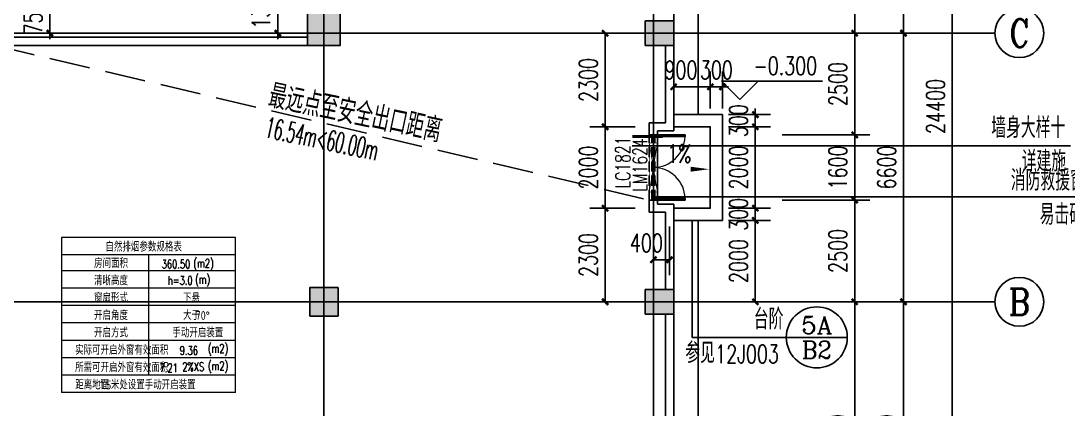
# Model space of a CAD drawing. Extents: x 1738711 to 2346805, y 1189731 to 2516152.
# Drawn here: x 1983942 to 2009689, y 1590890 to 1600425 of the extents above; entities that cross this region are included whole.
import ezdxf
from ezdxf.enums import TextEntityAlignment as Align

# ---------------------------------------------------------------- set-up
doc = ezdxf.new("R2010")
doc.units = 0
doc.header["$LTSCALE"] = 1000
doc.header["$MEASUREMENT"] = 0
doc.linetypes.add('DASH', pattern=[0.35, 0.25, -0.1])
doc.linetypes.add('复件 140224通州运河二期售楼部条件图_t3$0$X-ME SHAFT SH$0$X-B2$0$WATER_LINE', pattern=[0])
for name, color, linetype in [('_line1', 151, 'Continuous'), ('A-Detl-Thin', 1, 'Continuous'), ('AXIS', 3, 'Continuous'), ('AXIS_TEXT', 7, 'Continuous'), ('COLUMN', 9, 'Continuous'), ('DIM_ELEV', 3, 'Continuous'), ('DIM_IDEN', 3, 'Continuous'), ('DIM_LEAD', 3, 'Continuous'), ('DIM_SYMB', 3, 'Continuous'), ('DOTE', 1, 'Continuous'), ('PUB_DIM', 3, 'Continuous'), ('PUB_HATCH', 8, 'Continuous'), ('PUB_TEXT', 7, 'Continuous'), ('WALL', 40, 'Continuous'), ('WINDOW', 144, 'Continuous'), ('WINDOW_TEXT', 7, 'Continuous'), ('文字', 6, 'Continuous'), ('疏散距离', 211, 'DASH')]:
    doc.layers.add(name, color=color, linetype=linetype)
doc.layers.add('H_Z', color=4, linetype='Continuous', lineweight=13)
doc.styles.add('_TCH_AXIS', font='COMPLEX', dxfattribs={"bigfont": 'GBCBIG'})
doc.styles.add('_TCH_DIM', font='SIMPLEX', dxfattribs={"bigfont": 'GBCBIG'})
doc.styles.add('_TCH_DIM_T3', font='SIMPLEX', dxfattribs={"width": 0.705882, "bigfont": 'GBCBIG'})
doc.styles.add('_TCH_LABEL', font='COMPLEX', dxfattribs={"bigfont": 'GBCBIG'})
doc.styles.add('_TCH_WINDOW', font='SIMPLEX', dxfattribs={"height": 3.5, "bigfont": 'GBCBIG'})
doc.styles.add('COMPLEX', font='COMPLEX')
doc.styles.add('HZ', font='rs', dxfattribs={"bigfont": 'hztxt'})
doc.styles.get("Standard").update_dxf_attribs({"font": 'gbenor.shx', "bigfont": 'gbcbig.shx'})
doc.styles.add('黑体', font='simhei_0.ttf', dxfattribs={"width": 0.9})
doc.dimstyles.new('_TCH_ARCH&&150', dxfattribs={"dimtxt": 446.25, "dimasz": 150, "dimexe": 375, "dimexo": 450, "dimgap": 189.375, "dimtad": 1, "dimdec": 0, "dimzin": 0, "dimdsep": 46, "dimtxsty": '_TCH_DIM_T3', "dimblk": 'ARCHTICK', "dimcen": 0.09, "dimclrt": 7, "dimazin": 2, "dimtfac": 1, "dimtdec": 0, "dimtix": 1, "dimtmove": 2, "dimatfit": 3, "dimfxl": 1, "dimtolj": 1, "dimtzin": 0, "dimarcsym": 0})

# ---------------------------------------------------------------- blocks, each defined once
blk = doc.blocks.new('jtrsjhtrh')
at = {"layer": 'A-Detl-Thin', "const_width": 20}
blk.add_lwpolyline([(397699, 368025), (397899, 368025), (397899, 366825), (397699, 366825)], close=True, dxfattribs=at)
for points in [[(397899, 366825), (397699, 368025)], [(397699, 366825), (397899, 368025)]]:
    blk.add_lwpolyline(points, dxfattribs=at)
blk = doc.blocks.new('_ArchTick')
at = {"color": 0, "linetype": 'ByBlock', "const_width": 0.4}
blk.add_lwpolyline([(-0.5, -0.5), (0.5, 0.5)], dxfattribs=at)
blk = doc.blocks.new('*D2024')
at = {"layer": 'Defpoints', "color": 0, "transparency": 16777216}
for p in [(2000892, 1598125), (2001999, 1598125), (2000892, 1597825)]:
    blk.add_point(p, dxfattribs=at)
at = {"layer": 'PUB_DIM', "color": 0, "lineweight": -2, "transparency": 16777216}
for p, q in [((2001342, 1598125), (2002374, 1598125)), ((2001999, 1598125), (2001999, 1598275)), ((2001999, 1597825), (2001999, 1598125)), ((2001342, 1597825), (2002374, 1597825)), ((2001999, 1597825), (2001999, 1597675))]:
    blk.add_line(p, q, dxfattribs=at)
at = {"layer": 'PUB_DIM', "color": 0, "lineweight": -2, "transparency": 16777216, "xscale": 150, "yscale": 150, "zscale": 150}
for p, rotation in [((2001999, 1598125), 270), ((2001999, 1597825), 90)]:
    blk.add_blockref('_ArchTick', p, dxfattribs=dict(at, rotation=rotation))
at = {"layer": 'PUB_DIM', "color": 7, "transparency": 16777216, "insert": (2001586, 1597975), "char_height": 446.2, "attachment_point": 5, "rotation": 90, "style": '_TCH_DIM_T3'}
blk.add_mtext('\\A1;300', dxfattribs=at)
blk = doc.blocks.new('*D2025')
at = {"layer": 'Defpoints', "color": 0, "transparency": 16777216}
for p in [(2000892, 1597825), (2001999, 1597825), (2000892, 1595825)]:
    blk.add_point(p, dxfattribs=at)
at = {"layer": 'PUB_DIM', "color": 0, "lineweight": -2, "transparency": 16777216}
for p, q in [((2001342, 1597825), (2002374, 1597825)), ((2001999, 1595825), (2001999, 1597825)), ((2001342, 1595825), (2002374, 1595825))]:
    blk.add_line(p, q, dxfattribs=at)
at = {"layer": 'PUB_DIM', "color": 0, "lineweight": -2, "transparency": 16777216, "xscale": 150, "yscale": 150, "zscale": 150}
for p, rotation in [((2001999, 1597825), 90), ((2001999, 1595825), 270)]:
    blk.add_blockref('_ArchTick', p, dxfattribs=dict(at, rotation=rotation))
at = {"layer": 'PUB_DIM', "color": 7, "transparency": 16777216, "insert": (2001586, 1596825), "char_height": 446.2, "attachment_point": 5, "rotation": 90, "style": '_TCH_DIM_T3'}
blk.add_mtext('\\A1;2000', dxfattribs=at)
blk = doc.blocks.new('*D2026')
at = {"layer": 'Defpoints', "color": 0, "transparency": 16777216}
for p in [(2000892, 1595825), (2001999, 1595825), (2000892, 1595525)]:
    blk.add_point(p, dxfattribs=at)
at = {"layer": 'PUB_DIM', "color": 0, "lineweight": -2, "transparency": 16777216}
for p, q in [((2001342, 1595825), (2002374, 1595825)), ((2001999, 1595825), (2001999, 1595975)), ((2001999, 1595525), (2001999, 1595825)), ((2001342, 1595525), (2002374, 1595525)), ((2001999, 1595525), (2001999, 1595375))]:
    blk.add_line(p, q, dxfattribs=at)
at = {"layer": 'PUB_DIM', "color": 0, "lineweight": -2, "transparency": 16777216, "xscale": 150, "yscale": 150, "zscale": 150}
for p, rotation in [((2001999, 1595825), 270), ((2001999, 1595525), 90)]:
    blk.add_blockref('_ArchTick', p, dxfattribs=dict(at, rotation=rotation))
at = {"layer": 'PUB_DIM', "color": 7, "transparency": 16777216, "insert": (2001586, 1595675), "char_height": 446.2, "attachment_point": 5, "rotation": 90, "style": '_TCH_DIM_T3'}
blk.add_mtext('\\A1;300', dxfattribs=at)
blk = doc.blocks.new('*D2027')
at = {"layer": 'Defpoints', "color": 0, "transparency": 16777216}
for p in [(2000892, 1595525), (2001999, 1595525), (2000892, 1593525)]:
    blk.add_point(p, dxfattribs=at)
at = {"layer": 'PUB_DIM', "color": 0, "lineweight": -2, "transparency": 16777216}
for p, q in [((2001342, 1595525), (2002374, 1595525)), ((2001999, 1593525), (2001999, 1595525)), ((2001342, 1593525), (2002374, 1593525))]:
    blk.add_line(p, q, dxfattribs=at)
at = {"layer": 'PUB_DIM', "color": 0, "lineweight": -2, "transparency": 16777216, "xscale": 150, "yscale": 150, "zscale": 150}
for p, rotation in [((2001999, 1595525), 90), ((2001999, 1593525), 270)]:
    blk.add_blockref('_ArchTick', p, dxfattribs=dict(at, rotation=rotation))
at = {"layer": 'PUB_DIM', "color": 7, "transparency": 16777216, "insert": (2001586, 1594525), "char_height": 446.2, "attachment_point": 5, "rotation": 90, "style": '_TCH_DIM_T3'}
blk.add_mtext('\\A1;2000', dxfattribs=at)
blk = doc.blocks.new('*D2028')
at = {"layer": 'Defpoints', "color": 0, "transparency": 16777216}
for p in [(2000892, 1598807), (1999992, 1597825), (2000892, 1597825)]:
    blk.add_point(p, dxfattribs=at)
at = {"layer": 'PUB_DIM', "color": 0, "lineweight": -2, "transparency": 16777216}
for p, q in [((1999992, 1598275), (1999992, 1599182)), ((2000892, 1598275), (2000892, 1599182)), ((1999992, 1598807), (2000892, 1598807))]:
    blk.add_line(p, q, dxfattribs=at)
at = {"layer": 'PUB_DIM', "color": 0, "lineweight": -2, "transparency": 16777216, "xscale": 150, "yscale": 150, "zscale": 150, "rotation": 180}
blk.add_blockref('_ArchTick', (1999992, 1598807), dxfattribs=at)
at = {"layer": 'PUB_DIM', "color": 0, "lineweight": -2, "transparency": 16777216, "xscale": 150, "yscale": 150, "zscale": 150}
blk.add_blockref('_ArchTick', (2000892, 1598807), dxfattribs=at)
at = {"layer": 'PUB_DIM', "color": 7, "transparency": 16777216, "insert": (2000170, 1599220), "char_height": 446.2, "attachment_point": 5, "style": '_TCH_DIM_T3'}
blk.add_mtext('\\A1;900', dxfattribs=at)
blk = doc.blocks.new('*D2029')
at = {"layer": 'Defpoints', "color": 0, "transparency": 16777216}
for p in [(2001192, 1598807), (2000892, 1597825), (2001192, 1597825)]:
    blk.add_point(p, dxfattribs=at)
at = {"layer": 'PUB_DIM', "color": 0, "lineweight": -2, "transparency": 16777216}
for p, q in [((2000892, 1598275), (2000892, 1599182)), ((2001192, 1598275), (2001192, 1599182)), ((2000892, 1598807), (2000742, 1598807)), ((2000892, 1598807), (2001192, 1598807)), ((2001192, 1598807), (2001342, 1598807))]:
    blk.add_line(p, q, dxfattribs=at)
at = {"layer": 'PUB_DIM', "color": 0, "lineweight": -2, "transparency": 16777216, "xscale": 150, "yscale": 150, "zscale": 150}
blk.add_blockref('_ArchTick', (2000892, 1598807), dxfattribs=at)
at = {"layer": 'PUB_DIM', "color": 0, "lineweight": -2, "transparency": 16777216, "xscale": 150, "yscale": 150, "zscale": 150, "rotation": 180}
blk.add_blockref('_ArchTick', (2001192, 1598807), dxfattribs=at)
at = {"layer": 'PUB_DIM', "color": 7, "transparency": 16777216, "insert": (2001042, 1599220), "char_height": 446.2, "attachment_point": 5, "style": '_TCH_DIM_T3'}
blk.add_mtext('\\A1;300', dxfattribs=at)
blk = doc.blocks.new('*D2385')
at = {"layer": 'Defpoints', "color": 0, "transparency": 16777216}
for p in [(1998306, 1595825), (1999492, 1595825), (1999492, 1593525)]:
    blk.add_point(p, dxfattribs=at)
at = {"layer": 'PUB_DIM', "color": 0, "lineweight": -2, "transparency": 16777216}
for p, q in [((1999042, 1595825), (1997931, 1595825)), ((1998306, 1593525), (1998306, 1595825)), ((1999042, 1593525), (1997931, 1593525))]:
    blk.add_line(p, q, dxfattribs=at)
at = {"layer": 'PUB_DIM', "color": 0, "lineweight": -2, "transparency": 16777216, "xscale": 150, "yscale": 150, "zscale": 150}
for p, rotation in [((1998306, 1595825), 90), ((1998306, 1593525), 270)]:
    blk.add_blockref('_ArchTick', p, dxfattribs=dict(at, rotation=rotation))
at = {"layer": 'PUB_DIM', "color": 7, "transparency": 16777216, "insert": (1997894, 1594675), "char_height": 446.2, "attachment_point": 5, "rotation": 90, "style": '_TCH_DIM_T3'}
blk.add_mtext('\\A1;2300', dxfattribs=at)
blk = doc.blocks.new('*D2386')
at = {"layer": 'Defpoints', "color": 0, "transparency": 16777216}
for p in [(1998306, 1597825), (1999492, 1597825), (1999492, 1595825)]:
    blk.add_point(p, dxfattribs=at)
at = {"layer": 'PUB_DIM', "color": 0, "lineweight": -2, "transparency": 16777216}
for p, q in [((1999042, 1597825), (1997931, 1597825)), ((1998306, 1595825), (1998306, 1597825)), ((1999042, 1595825), (1997931, 1595825))]:
    blk.add_line(p, q, dxfattribs=at)
at = {"layer": 'PUB_DIM', "color": 0, "lineweight": -2, "transparency": 16777216, "xscale": 150, "yscale": 150, "zscale": 150}
for p, rotation in [((1998306, 1597825), 90), ((1998306, 1595825), 270)]:
    blk.add_blockref('_ArchTick', p, dxfattribs=dict(at, rotation=rotation))
at = {"layer": 'PUB_DIM', "color": 7, "transparency": 16777216, "insert": (1997894, 1596825), "char_height": 446.2, "attachment_point": 5, "rotation": 90, "style": '_TCH_DIM_T3'}
blk.add_mtext('\\A1;2000', dxfattribs=at)
blk = doc.blocks.new('*D2387')
at = {"layer": 'Defpoints', "color": 0, "transparency": 16777216}
for p in [(1998306, 1600125), (1999492, 1600125), (1999492, 1597825)]:
    blk.add_point(p, dxfattribs=at)
at = {"layer": 'PUB_DIM', "color": 0, "lineweight": -2, "transparency": 16777216}
for p, q in [((1999042, 1600125), (1997931, 1600125)), ((1998306, 1597825), (1998306, 1600125)), ((1999042, 1597825), (1997931, 1597825))]:
    blk.add_line(p, q, dxfattribs=at)
at = {"layer": 'PUB_DIM', "color": 0, "lineweight": -2, "transparency": 16777216, "xscale": 150, "yscale": 150, "zscale": 150}
for p, rotation in [((1998306, 1600125), 90), ((1998306, 1597825), 270)]:
    blk.add_blockref('_ArchTick', p, dxfattribs=dict(at, rotation=rotation))
at = {"layer": 'PUB_DIM', "color": 7, "transparency": 16777216, "insert": (1997894, 1598975), "char_height": 446.2, "attachment_point": 5, "rotation": 90, "style": '_TCH_DIM_T3'}
blk.add_mtext('\\A1;2300', dxfattribs=at)
blk = doc.blocks.new('*D2388')
at = {"layer": 'Defpoints', "color": 0, "transparency": 16777216}
for p in [(1990259, 1601425), (1991292, 1601425), (1991292, 1600125)]:
    blk.add_point(p, dxfattribs=at)
at = {"layer": 'PUB_DIM', "color": 0, "lineweight": -2, "transparency": 16777216}
for p, q in [((1990259, 1601425), (1990259, 1601575)), ((1990842, 1601425), (1989884, 1601425)), ((1990259, 1600125), (1990259, 1601425)), ((1990842, 1600125), (1989884, 1600125)), ((1990259, 1600125), (1990259, 1599975))]:
    blk.add_line(p, q, dxfattribs=at)
at = {"layer": 'PUB_DIM', "color": 0, "lineweight": -2, "transparency": 16777216, "xscale": 150, "yscale": 150, "zscale": 150}
for p, rotation in [((1990259, 1601425), 270), ((1990259, 1600125), 90)]:
    blk.add_blockref('_ArchTick', p, dxfattribs=dict(at, rotation=rotation))
at = {"layer": 'PUB_DIM', "color": 7, "transparency": 16777216, "insert": (1989846, 1600775), "char_height": 446.2, "attachment_point": 5, "rotation": 90, "style": '_TCH_DIM_T3'}
blk.add_mtext('\\A1;1300', dxfattribs=at)
blk = doc.blocks.new('*D2454')
at = {"layer": 'Defpoints', "color": 0, "transparency": 16777216}
for p in [(2002208, 1593525), (2004442, 1593525), (2002208, 1586925)]:
    blk.add_point(p, dxfattribs=at)
at = {"layer": 'PUB_DIM', "color": 0, "lineweight": -2, "transparency": 16777216}
for p, q in [((2002658, 1593525), (2004817, 1593525)), ((2004442, 1586925), (2004442, 1593525)), ((2002658, 1586925), (2004817, 1586925))]:
    blk.add_line(p, q, dxfattribs=at)
at = {"layer": 'PUB_DIM', "color": 0, "lineweight": -2, "transparency": 16777216, "xscale": 150, "yscale": 150, "zscale": 150}
for p, rotation in [((2004442, 1593525), 90), ((2004442, 1586925), 270)]:
    blk.add_blockref('_ArchTick', p, dxfattribs=dict(at, rotation=rotation))
at = {"layer": 'PUB_DIM', "color": 7, "transparency": 16777216, "insert": (2004029, 1590225), "char_height": 446.2, "attachment_point": 5, "rotation": 90, "style": '_TCH_DIM_T3'}
blk.add_mtext('\\A1;6600', dxfattribs=at)
blk = doc.blocks.new('*D2455')
at = {"layer": 'Defpoints', "color": 0, "transparency": 16777216}
for p in [(2002208, 1596025), (2004442, 1596025), (2002208, 1593525)]:
    blk.add_point(p, dxfattribs=at)
at = {"layer": 'PUB_DIM', "color": 0, "lineweight": -2, "transparency": 16777216}
for p, q in [((2002658, 1596025), (2004817, 1596025)), ((2004442, 1593525), (2004442, 1596025)), ((2002658, 1593525), (2004817, 1593525))]:
    blk.add_line(p, q, dxfattribs=at)
at = {"layer": 'PUB_DIM', "color": 0, "lineweight": -2, "transparency": 16777216, "xscale": 150, "yscale": 150, "zscale": 150}
for p, rotation in [((2004442, 1596025), 90), ((2004442, 1593525), 270)]:
    blk.add_blockref('_ArchTick', p, dxfattribs=dict(at, rotation=rotation))
at = {"layer": 'PUB_DIM', "color": 7, "transparency": 16777216, "insert": (2004029, 1594775), "char_height": 446.2, "attachment_point": 5, "rotation": 90, "style": '_TCH_DIM_T3'}
blk.add_mtext('\\A1;2500', dxfattribs=at)
blk = doc.blocks.new('*D2456')
at = {"layer": 'Defpoints', "color": 0, "transparency": 16777216}
for p in [(2002208, 1597625), (2004442, 1597625), (2002208, 1596025)]:
    blk.add_point(p, dxfattribs=at)
at = {"layer": 'PUB_DIM', "color": 0, "lineweight": -2, "transparency": 16777216}
for p, q in [((2002658, 1597625), (2004817, 1597625)), ((2004442, 1596025), (2004442, 1597625)), ((2002658, 1596025), (2004817, 1596025))]:
    blk.add_line(p, q, dxfattribs=at)
at = {"layer": 'PUB_DIM', "color": 0, "lineweight": -2, "transparency": 16777216, "xscale": 150, "yscale": 150, "zscale": 150}
for p, rotation in [((2004442, 1597625), 90), ((2004442, 1596025), 270)]:
    blk.add_blockref('_ArchTick', p, dxfattribs=dict(at, rotation=rotation))
at = {"layer": 'PUB_DIM', "color": 7, "transparency": 16777216, "insert": (2004029, 1596825), "char_height": 446.2, "attachment_point": 5, "rotation": 90, "style": '_TCH_DIM_T3'}
blk.add_mtext('\\A1;1600', dxfattribs=at)
blk = doc.blocks.new('*D2457')
at = {"layer": 'Defpoints', "color": 0, "transparency": 16777216}
for p in [(2002208, 1600125), (2004442, 1600125), (2002208, 1597625)]:
    blk.add_point(p, dxfattribs=at)
at = {"layer": 'PUB_DIM', "color": 0, "lineweight": -2, "transparency": 16777216}
for p, q in [((2002658, 1600125), (2004817, 1600125)), ((2004442, 1597625), (2004442, 1600125)), ((2002658, 1597625), (2004817, 1597625))]:
    blk.add_line(p, q, dxfattribs=at)
at = {"layer": 'PUB_DIM', "color": 0, "lineweight": -2, "transparency": 16777216, "xscale": 150, "yscale": 150, "zscale": 150}
for p, rotation in [((2004442, 1600125), 90), ((2004442, 1597625), 270)]:
    blk.add_blockref('_ArchTick', p, dxfattribs=dict(at, rotation=rotation))
at = {"layer": 'PUB_DIM', "color": 7, "transparency": 16777216, "insert": (2004029, 1598875), "char_height": 446.2, "attachment_point": 5, "rotation": 90, "style": '_TCH_DIM_T3'}
blk.add_mtext('\\A1;2500', dxfattribs=at)
blk = doc.blocks.new('*D2458')
at = {"layer": 'Defpoints', "color": 0, "transparency": 16777216}
for p in [(2002208, 1603725), (2004442, 1603725), (2002208, 1600125)]:
    blk.add_point(p, dxfattribs=at)
at = {"layer": 'PUB_DIM', "color": 0, "lineweight": -2, "transparency": 16777216}
for p, q in [((2002658, 1603725), (2004817, 1603725)), ((2004442, 1600125), (2004442, 1603725)), ((2002658, 1600125), (2004817, 1600125))]:
    blk.add_line(p, q, dxfattribs=at)
at = {"layer": 'PUB_DIM', "color": 0, "lineweight": -2, "transparency": 16777216, "xscale": 150, "yscale": 150, "zscale": 150}
for p, rotation in [((2004442, 1603725), 90), ((2004442, 1600125), 270)]:
    blk.add_blockref('_ArchTick', p, dxfattribs=dict(at, rotation=rotation))
at = {"layer": 'PUB_DIM', "color": 7, "transparency": 16777216, "insert": (2004029, 1601925), "char_height": 446.2, "attachment_point": 5, "rotation": 90, "style": '_TCH_DIM_T3'}
blk.add_mtext('\\A1;3600', dxfattribs=at)
blk = doc.blocks.new('*D2511')
at = {"layer": 'AXIS', "color": 0, "lineweight": -2, "transparency": 16777216}
for p, q in [((2002342, 1593525), (2006017, 1593525)), ((2005642, 1586925), (2005642, 1593525)), ((2002342, 1586925), (2006017, 1586925))]:
    blk.add_line(p, q, dxfattribs=at)
at = {"layer": 'Defpoints', "color": 0, "transparency": 16777216}
for p in [(2001892, 1593525), (2005642, 1593525), (2001892, 1586925)]:
    blk.add_point(p, dxfattribs=at)
at = {"layer": 'AXIS', "color": 0, "lineweight": -2, "transparency": 16777216, "xscale": 150, "yscale": 150, "zscale": 150}
for p, rotation in [((2005642, 1593525), 90), ((2005642, 1586925), 270)]:
    blk.add_blockref('_ArchTick', p, dxfattribs=dict(at, rotation=rotation))
at = {"layer": 'AXIS', "color": 7, "transparency": 16777216, "insert": (2005229, 1590225), "char_height": 446.2, "attachment_point": 5, "rotation": 90, "style": '_TCH_DIM_T3'}
blk.add_mtext('\\A1;6600', dxfattribs=at)
blk = doc.blocks.new('*D2512')
at = {"layer": 'AXIS', "color": 0, "lineweight": -2, "transparency": 16777216}
for p, q in [((2002342, 1600125), (2006017, 1600125)), ((2005642, 1593525), (2005642, 1600125)), ((2002342, 1593525), (2006017, 1593525))]:
    blk.add_line(p, q, dxfattribs=at)
at = {"layer": 'Defpoints', "color": 0, "transparency": 16777216}
for p in [(2001892, 1600125), (2005642, 1600125), (2001892, 1593525)]:
    blk.add_point(p, dxfattribs=at)
at = {"layer": 'AXIS', "color": 0, "lineweight": -2, "transparency": 16777216, "xscale": 150, "yscale": 150, "zscale": 150}
for p, rotation in [((2005642, 1600125), 90), ((2005642, 1593525), 270)]:
    blk.add_blockref('_ArchTick', p, dxfattribs=dict(at, rotation=rotation))
at = {"layer": 'AXIS', "color": 7, "transparency": 16777216, "insert": (2005229, 1596825), "char_height": 446.2, "attachment_point": 5, "rotation": 90, "style": '_TCH_DIM_T3'}
blk.add_mtext('\\A1;6600', dxfattribs=at)
blk = doc.blocks.new('*D2513')
at = {"layer": 'AXIS', "color": 0, "lineweight": -2, "transparency": 16777216}
for p, q in [((2002342, 1606725), (2006017, 1606725)), ((2005642, 1600125), (2005642, 1606725)), ((2002342, 1600125), (2006017, 1600125))]:
    blk.add_line(p, q, dxfattribs=at)
at = {"layer": 'Defpoints', "color": 0, "transparency": 16777216}
for p in [(2001892, 1606725), (2005642, 1606725), (2001892, 1600125)]:
    blk.add_point(p, dxfattribs=at)
at = {"layer": 'AXIS', "color": 0, "lineweight": -2, "transparency": 16777216, "xscale": 150, "yscale": 150, "zscale": 150}
for p, rotation in [((2005642, 1606725), 90), ((2005642, 1600125), 270)]:
    blk.add_blockref('_ArchTick', p, dxfattribs=dict(at, rotation=rotation))
at = {"layer": 'AXIS', "color": 7, "transparency": 16777216, "insert": (2005229, 1603425), "char_height": 446.2, "attachment_point": 5, "rotation": 90, "style": '_TCH_DIM_T3'}
blk.add_mtext('\\A1;6600', dxfattribs=at)
blk = doc.blocks.new('*D2515')
at = {"layer": 'AXIS', "color": 0, "lineweight": -2, "transparency": 16777216}
for p, q in [((2002342, 1610525), (2007217, 1610525)), ((2006842, 1586125), (2006842, 1610525)), ((2002342, 1586125), (2007217, 1586125))]:
    blk.add_line(p, q, dxfattribs=at)
at = {"layer": 'Defpoints', "color": 0, "transparency": 16777216}
for p in [(2001892, 1610525), (2006842, 1610525), (2001892, 1586125)]:
    blk.add_point(p, dxfattribs=at)
at = {"layer": 'AXIS', "color": 0, "lineweight": -2, "transparency": 16777216, "xscale": 150, "yscale": 150, "zscale": 150}
for p, rotation in [((2006842, 1610525), 90), ((2006842, 1586125), 270)]:
    blk.add_blockref('_ArchTick', p, dxfattribs=dict(at, rotation=rotation))
at = {"layer": 'AXIS', "color": 7, "transparency": 16777216, "insert": (2006429, 1598325), "char_height": 446.2, "attachment_point": 5, "rotation": 90, "style": '_TCH_DIM_T3'}
blk.add_mtext('\\A1;24400', dxfattribs=at)
blk = doc.blocks.new('*D2731')
at = {"layer": 'Defpoints', "color": 0, "transparency": 16777216}
for p in [(1983292, 1600875), (1984654, 1600875), (1983292, 1600125)]:
    blk.add_point(p, dxfattribs=at)
at = {"layer": 'PUB_DIM', "color": 0, "lineweight": -2, "transparency": 16777216}
for p, q in [((1984654, 1600875), (1984654, 1601025)), ((1983742, 1600875), (1985029, 1600875)), ((1984654, 1600125), (1984654, 1600875)), ((1983742, 1600125), (1985029, 1600125)), ((1984654, 1600125), (1984654, 1599975))]:
    blk.add_line(p, q, dxfattribs=at)
at = {"layer": 'PUB_DIM', "color": 0, "lineweight": -2, "transparency": 16777216, "xscale": 150, "yscale": 150, "zscale": 150}
for p, rotation in [((1984654, 1600875), 270), ((1984654, 1600125), 90)]:
    blk.add_blockref('_ArchTick', p, dxfattribs=dict(at, rotation=rotation))
at = {"layer": 'PUB_DIM', "color": 7, "transparency": 16777216, "insert": (1984242, 1600500), "char_height": 446.2, "attachment_point": 5, "rotation": 90, "style": '_TCH_DIM_T3'}
blk.add_mtext('\\A1;750', dxfattribs=at)
blk = doc.blocks.new('*D2977')
at = {"layer": 'Defpoints', "color": 0, "transparency": 16777216}
for p in [(1999492, 1595825), (1999892, 1595825), (1999892, 1594558)]:
    blk.add_point(p, dxfattribs=at)
at = {"layer": 'PUB_DIM', "color": 0, "lineweight": -2, "transparency": 16777216}
for p, q in [((1999492, 1595375), (1999492, 1594183)), ((1999892, 1595375), (1999892, 1594183)), ((1999492, 1594558), (1999892, 1594558))]:
    blk.add_line(p, q, dxfattribs=at)
at = {"layer": 'PUB_DIM', "color": 0, "lineweight": -2, "transparency": 16777216, "xscale": 150, "yscale": 150, "zscale": 150, "rotation": 180}
blk.add_blockref('_ArchTick', (1999492, 1594558), dxfattribs=at)
at = {"layer": 'PUB_DIM', "color": 0, "lineweight": -2, "transparency": 16777216, "xscale": 150, "yscale": 150, "zscale": 150}
blk.add_blockref('_ArchTick', (1999892, 1594558), dxfattribs=at)
at = {"layer": 'PUB_DIM', "color": 7, "transparency": 16777216, "insert": (1999321, 1594971), "char_height": 446.2, "attachment_point": 5, "style": '_TCH_DIM_T3'}
blk.add_mtext('\\A1;400', dxfattribs=at)
blk = doc.blocks.new('_FZH')
blk.add_lwpolyline([(-0.5, -0.5), (0.5, -0.5), (0.5, 0.5), (-0.5, 0.5)], close=True)
at = {"layer": 'PUB_HATCH'}
blk.add_solid([(-0.5, -0.5), (0.5, -0.5), (-0.5, 0.5), (0.5, 0.5)], dxfattribs=at)
blk = doc.blocks.new('$DorLib2D$00000002')
for p, q in [((-0.5, 0), (-0.5, 0.4875)), ((-0.475, 0.4875), (-0.5, 0.4875)), ((-0.475, 0), (-0.475, 0.4875)), ((0.475, 0), (0.475, 0.4875)), ((0.475, 0.4875), (0.5, 0.4875)), ((0.5, 0), (0.5, 0.4875)), ((-0.5, 0), (-0.475, 0)), ((0.5, 0), (0.475, 0))]:
    blk.add_line(p, q)
at = {"lineweight": 13}
for centre, start, end in [((-0.4875, 0), 0, 88.53072), ((0.4875, 0), 91.46928, 180)]:
    blk.add_arc(centre, 0.4875, start, end, dxfattribs=at)
blk = doc.blocks.new('_AXISO')
blk.add_circle((0, 0), 0.5)
at = {"layer": 'AXIS_TEXT', "style": 'COMPLEX', "width": 1.041667}
blk.add_attdef('A', text='', height=0.56, dxfattribs=at).set_placement((-0.25, -0.28), (0.25, -0.28), align=Align.FIT)

msp = doc.modelspace()

# ---------------------------------------------------------------- linework, layer by layer
at = {"layer": '_line1'}
for points in [[(2000591.9, 1598125.4), (2000591.9, 1609625.4), (1997591.9, 1609625.4), (1997591.9, 1607425.4), (1992741.9, 1607425.4), (1992741.9, 1608125.4), (1990041.9, 1608125.4), (1990041.9, 1607425.4), (1987641.7, 1607425.4)], [(1999991.9, 1598125.4), (2001191.9, 1598125.4), (2001191.9, 1595525.4), (1999991.9, 1595525.4)], [(1999991.9, 1597825.4), (2000891.9, 1597825.4), (2000891.9, 1595825.4), (1999991.9, 1595825.4)], [(1975491.9, 1586225.4), (1976791.9, 1586225.4), (1976791.9, 1585825.4), (1978991.9, 1585825.4), (1978991.9, 1586225.4), (1981941.9, 1586225.4), (1981941.9, 1585525.4), (1984641.9, 1585525.4), (1984641.9, 1586225.4), (1990041.9, 1586225.4), (1990041.9, 1585525.4), (1992741.9, 1585525.4), (1992741.9, 1586225.4), (1997591.9, 1586225.4), (1997591.9, 1585525.4), (2000591.9, 1585525.4), (2000591.9, 1595525.4)]]:
    msp.add_lwpolyline(points, dxfattribs=at)
at = {"layer": 'AXIS'}
for p, q in [((2001891.9, 1600125.4), (2007891.9, 1600125.4)), ((2001891.9, 1593525.4), (2007891.9, 1593525.4))]:
    msp.add_line(p, q, dxfattribs=at)
at = {"layer": 'DIM_ELEV'}
for p, q in [((2001615.2, 1598492.3), (2001165.2, 1598942.3)), ((2001165.2, 1598942.3), (2003649, 1598942.3)), ((2001615.2, 1598492.3), (2002065.2, 1598942.3))]:
    msp.add_line(p, q, dxfattribs=at)
at = {"layer": 'DIM_IDEN'}
for p, q in [((1998973.8, 1597359.3), (2000229.9, 1597359.3)), ((2000229.9, 1597359.3), (2009749.5, 1597359.3)), ((2000449, 1595525.4), (2000449, 1592651.1)), ((2000449, 1592651.1), (2002761.1, 1592651.1)), ((2004261.1, 1592651.1), (2002761.1, 1592651.1))]:
    msp.add_line(p, q, dxfattribs=at)
at = {"layer": 'DIM_IDEN', "const_width": 75}
msp.add_lwpolyline([(1998973.8, 1597584.3), (1999723.8, 1597584.3)], dxfattribs=at)
at = {"layer": 'DIM_IDEN'}
msp.add_lwpolyline([(2000449, 1595525.4, 1), (2000449, 1595525.4, 1)], format="xyb", close=True, dxfattribs=at)
msp.add_circle((2003511.1, 1592651.1), 750, dxfattribs=at)
at = {"layer": 'DIM_LEAD'}
for p, q in [((1999528.6, 1596101.1), (2008225.4, 1596101.1)), ((2008225.4, 1596101.1), (2010928.6, 1596101.1))]:
    msp.add_line(p, q, dxfattribs=at)
at = {"layer": 'DIM_SYMB'}
msp.add_lwpolyline([(1999826.5, 1596783.3, 0, 0, 0), (2000863.3, 1596783.3, 0, 120, 0), (2000413.3, 1596783.3, 0, 0, 0)], format="xyseb", dxfattribs=at)
at = {"layer": 'DOTE'}
for p, q in [((1991391.9, 1622149.3), (1991391.9, 1584457.1)), ((1999491.9, 1622149.3), (1999491.9, 1584457.1)), ((2001891.9, 1600125.4), (1919991.9, 1600125.4)), ((2001891.9, 1593525.4), (1919991.9, 1593525.4))]:
    msp.add_line(p, q, dxfattribs=at)
at = {"layer": 'H_Z'}
for p, q in [((1984937.5, 1595108.5), (1984937.5, 1591298.4)), ((1989216.6, 1595108.5), (1984937.5, 1595108.5)), ((1989216.6, 1591298.4), (1989216.6, 1595108.5)), ((1989216.6, 1594681.8), (1984937.5, 1594681.8)), ((1987077, 1594681.8), (1987077, 1591725.1)), ((1989216.6, 1594285.1), (1984937.5, 1594285.1)), ((1989216.6, 1593858.4), (1984937.5, 1593858.4)), ((1989216.6, 1593431.8), (1984937.5, 1593431.8)), ((1989216.6, 1593005.1), (1984937.5, 1593005.1)), ((1989216.6, 1592578.4), (1984937.5, 1592578.4)), ((1989216.6, 1592151.8), (1984937.5, 1592151.8)), ((1989216.6, 1591725.1), (1984937.5, 1591725.1)), ((1989216.6, 1591298.4), (1984937.5, 1591298.4))]:
    msp.add_line(p, q, dxfattribs=at)
at = {"layer": 'WALL', "linetype": '复件 140224通州运河二期售楼部条件图_t3$0$X-ME SHAFT SH$0$X-B2$0$WATER_LINE'}
for p, q in [((1999991.9, 1600125.4), (1999991.9, 1603725.4)), ((1999991.9, 1600125.4), (1999991.9, 1597725.4)), ((1999791.9, 1599825.4), (1999791.9, 1597925.4)), ((1999791.9, 1597925.4), (1999391.9, 1597925.4)), ((1999391.9, 1597925.4), (1999391.9, 1597625.4)), ((1999391.9, 1597625.4), (1999591.9, 1597625.4)), ((1999991.9, 1597725.4), (1999591.9, 1597725.4)), ((1999591.9, 1597625.4), (1999591.9, 1597725.4)), ((1999591.9, 1596025.4), (1999391.9, 1596025.4)), ((1999391.9, 1596025.4), (1999391.9, 1595725.4)), ((1999591.9, 1595925.4), (1999591.9, 1596025.4)), ((1999991.9, 1595925.4), (1999591.9, 1595925.4)), ((1999991.9, 1593525.4), (1999991.9, 1595925.4)), ((1999791.9, 1595725.4), (1999391.9, 1595725.4)), ((1999791.9, 1593825.4), (1999791.9, 1595725.4)), ((1999991.9, 1588925.4), (1999991.9, 1593525.4)), ((1999791.9, 1588925.4), (1999791.9, 1593225.4))]:
    msp.add_line(p, q, dxfattribs=at)
at = {"layer": 'WALL'}
for p, q in [((1990991.9, 1600025.4), (1983691.9, 1600025.4)), ((1990991.9, 1599825.4), (1983691.9, 1599825.4))]:
    msp.add_line(p, q, dxfattribs=at)
at = {"layer": 'WINDOW', "linetype": 'DASH'}
for p, q in [((1999391.9, 1596025.4), (1999391.9, 1597625.4)), ((1999458.6, 1596025.4), (1999458.6, 1597625.4)), ((1999525.2, 1596025.4), (1999525.2, 1597625.4))]:
    msp.add_line(p, q, dxfattribs=at)
at = {"layer": 'WINDOW'}
msp.add_line((1999591.9, 1597625.4), (1999591.9, 1596025.4), dxfattribs=at)
at = {"layer": '疏散距离', "ltscale": 4}
msp.add_lwpolyline([(1983291.9, 1599825.4), (1999391.9, 1596025.4)], dxfattribs=at)

# ---------------------------------------------------------------- block references
msp.add_blockref('jtrsjhtrh', (1601693.1, 1229399.9))
at = {"layer": 'AXIS'}
ref = msp.add_blockref('_AXISO', (2008491.9, 1600125.4), dxfattribs=dict(at, xscale=1200, yscale=1200, zscale=1200))
ref.add_attrib('A', 'C', dxfattribs={"layer": 'AXIS_TEXT', "ltscale": 0.5, "height": 683.5, "style": '_TCH_AXIS'}).set_placement((2008247.8, 1599783.6), (2008736, 1599783.6), align=Align.FIT)
ref = msp.add_blockref('_AXISO', (2008491.9, 1593525.4), dxfattribs=dict(at, xscale=1200, yscale=1200, zscale=1200))
ref.add_attrib('A', 'B', dxfattribs={"layer": 'AXIS_TEXT', "ltscale": 0.5, "height": 652.9, "style": '_TCH_AXIS'}).set_placement((2008227.6, 1593199), (2008756.2, 1593199), align=Align.FIT)
at = {"layer": 'COLUMN', "linetype": '复件 140224通州运河二期售楼部条件图_t3$0$X-ME SHAFT SH$0$X-B2$0$WATER_LINE'}
for p, xscale, yscale, zscale, rotation in [((1991391.9, 1600225.4), 800.0000002994202, 799.9999996058177, 799.9999996058177, 7.668955073518528e-08), ((1999641.9, 1600125.4), 699.9999998195563, 600, 600, 3.363639477728817e-08), ((1999641.9, 1593525.4), 699.9999998195563, 600, 600, 3.214991387494908e-08)]:
    msp.add_blockref('_FZH', p, dxfattribs=dict(at, xscale=xscale, yscale=yscale, zscale=zscale, rotation=rotation))
at = {"layer": 'COLUMN', "linetype": '复件 140224通州运河二期售楼部条件图_t3$0$X-ME SHAFT SH$0$X-B2$0$WATER_LINE', "xscale": 700, "yscale": 700, "zscale": 700}
msp.add_blockref('_FZH', (1991391.9, 1593525.4), dxfattribs=at)
at = {"layer": 'WINDOW'}
ref = msp.add_blockref('$DorLib2D$00000002', (1999491.9, 1596825.4), dxfattribs=dict(at, xscale=1600, yscale=1600, zscale=1600, rotation=270))
ref.add_attrib('A', 'LM1624', (1999341.8, 1596233.9), dxfattribs={"layer": 'WINDOW_TEXT', "ltscale": 0.5, "height": 357, "rotation": 90, "style": '_TCH_WINDOW', "width": 0.705882})

# ---------------------------------------------------------------- texts
at = {"layer": 'DIM_LEAD', "color": 7, "style": '_TCH_DIM'}
msp.add_text('最远点至安全出口距离', height=600, rotation=348.10155, dxfattribs=at).set_placement((1989989.1, 1598316.8))
at = {"layer": 'H_Z', "width": 0.7}
for s, style, p in [('自然排烟参数规格表', '黑体', (1986018.3, 1594780.5)), ('(m2)', 'HZ', (1988181.2, 1594364.1)), ('h=3.0', 'HZ', (1987555.3, 1593944.9)), ('(m)', 'HZ', (1988223, 1593968.8)), ('(m2)', 'HZ', (1988538.3, 1592272.8)), ('2%%%XS', 'HZ', (1987909.3, 1591824.3)), ('(m2)', 'HZ', (1988538.3, 1591846.1))]:
    msp.add_text(s, height=213.33, rotation=0, dxfattribs=dict(at, style=style)).set_placement(p)
at = {"layer": 'H_Z'}
for s, height, p in [('房间面积', 208.34, (1985739.5, 1594361.1)), ('清晰高度', 208.34, (1985739.5, 1593934.4)), ('窗扇形式', 208.34, (1985739.5, 1593507.8)), ('下悬', 208.34, (1987928.6, 1593507.8)), ('开启角度', 208.34, (1985739.5, 1593081.1)), ('大于', 208.34, (1987928.6, 1593081.1)), ('70', 216, (1988231.9, 1593081.1)), ('°', 208.3, (1988483.9, 1593081.1)), ('开启方式', 208.34, (1985739.5, 1592654.4)), ('手动开启装置', 208.34, (1987666.6, 1592654.4)), ('实际可开启外窗有效面积', 208.34, (1985274.4, 1592227.8)), ('所需可开启外窗有效面积', 208.34, (1985274.4, 1591801.1)), ('距离地面', 208.34, (1985276.3, 1591374.4)), ('1.5', 216, (1985882.9, 1591374.4)), ('米处设置手动开启装置', 208.34, (1986152.9, 1591374.4))]:
    msp.add_text(s, height=height, dxfattribs=at).set_placement(p)
at = {"layer": 'H_Z', "color": 1, "style": 'HZ', "width": 0.7}
for s, p in [('360.50', (1987402.9, 1594345.7)), ('9.36', (1987846.1, 1592221.6)), ('7.21', (1987351.2, 1591794.9))]:
    msp.add_text(s, height=213.33, rotation=0, dxfattribs=at).set_placement(p)
at = {"layer": 'PUB_TEXT', "color": 7, "style": '_TCH_DIM', "width": 0.705882}
for s, p in [('-0.300', (2001954, 1599099.8)), ('1%%%', (1999834.4, 1596940.8)), ('12J003', (2001013.6, 1592018.8))]:
    msp.add_text(s, height=446.25, dxfattribs=at).set_placement(p)
at = {"layer": 'PUB_TEXT', "color": 7, "style": '_TCH_DIM'}
for s, p in [('墙身大样十', (2007799.2, 1597550.3)), ('详建施', (2008547.6, 1596727)), ('消防救援窗标识', (2008280.2, 1596258.6)), ('易击碎玻璃', (2008989.5, 1595418.6)), ('台阶', (2001961.4, 1592847.6)), ('参见', (2000276.4, 1592018.8))]:
    msp.add_text(s, height=506.38, dxfattribs=at).set_placement(p)
at = {"layer": 'PUB_TEXT', "color": 7, "style": '_TCH_LABEL'}
for s, height, p, p2 in [('5A', 421.26, (2003130, 1592740.9), (2003892.3, 1592740.9)), ('B2', 430.25, (2003142.3, 1592131.7), (2003879.9, 1592131.7))]:
    msp.add_text(s, height=height, dxfattribs=at).set_placement(p, p2, align=Align.FIT)
at = {"layer": 'WINDOW_TEXT', "style": '_TCH_WINDOW', "width": 0.705882}
msp.add_text('LC1821', height=357, rotation=90, dxfattribs=at).set_placement((1998920.8, 1596311.9))
at = {"layer": '文字', "style": '_TCH_DIM_T3', "width": 0.49827}
msp.add_text('16.54m<60.00m', height=500, rotation=348.10155, dxfattribs=at).set_placement((1989915.9, 1597576.6))

# ---------------------------------------------------------------- dimensions: what is measured, and where the dimension line sits
at = {"layer": 'AXIS'}
for p1, p2, distance, picture, middle in [((2001891.9, 1586125.4), (2001891.9, 1610525.4), -4950, '*D2515', (2006429.4, 1598325.4)), ((2001891.9, 1600125.4), (2001891.9, 1606725.4), -3750, '*D2513', (2005229.4, 1603425.4)), ((2001891.9, 1593525.4), (2001891.9, 1600125.4), -3750, '*D2512', (2005229.4, 1596825.4)), ((2001891.9, 1586925.4), (2001891.9, 1593525.4), -3750, '*D2511', (2005229.4, 1590225.4))]:
    dim = msp.add_aligned_dim(p1=p1, p2=p2, distance=distance, dimstyle='_TCH_ARCH&&150', dxfattribs=at)
    dim.commit()
    dim.dimension.update_dxf_attribs({"geometry": picture, "text_midpoint": middle})
at = {"layer": 'PUB_DIM'}
for p1, p2, distance, picture, middle in [((2002207.7, 1600125.4), (2002207.7, 1603725.4), -2234.2, '*D2458', (2004029.4, 1601925.4)), ((1991291.9, 1600125.4), (1991291.9, 1601425.4), 1033.2, '*D2388', (1989846.2, 1600775.4)), ((1983291.9, 1600125.4), (1983291.9, 1600875.4), -1362.3, '*D2731', (1984241.7, 1600500.4)), ((1999491.9, 1597825.4), (1999491.9, 1600125.4), 1185.5, '*D2387', (1997893.9, 1598975.4)), ((2002207.7, 1597625.4), (2002207.7, 1600125.4), -2234.2, '*D2457', (2004029.4, 1598875.4)), ((2000891.9, 1597825.4), (2001191.9, 1597825.4), 981.9, '*D2029', (2001041.9, 1599219.8)), ((2000891.9, 1597825.4), (2000891.9, 1598125.4), -1106.8, '*D2024', (2001586.3, 1597975.4)), ((1999491.9, 1595825.4), (1999491.9, 1597825.4), 1185.5, '*D2386', (1997893.9, 1596825.4)), ((2000891.9, 1595825.4), (2000891.9, 1597825.4), -1106.8, '*D2025', (2001586.3, 1596825.4)), ((2002207.7, 1596025.4), (2002207.7, 1597625.4), -2234.2, '*D2456', (2004029.4, 1596825.4)), ((2000891.9, 1595525.4), (2000891.9, 1595825.4), -1106.8, '*D2026', (2001586.3, 1595675.4)), ((2002207.7, 1593525.4), (2002207.7, 1596025.4), -2234.2, '*D2455', (2004029.4, 1594775.4)), ((1999491.9, 1593525.4), (1999491.9, 1595825.4), 1185.5, '*D2385', (1997893.9, 1594675.4)), ((2000891.9, 1593525.4), (2000891.9, 1595525.4), -1106.8, '*D2027', (2001586.3, 1594525.4)), ((2002207.7, 1586925.4), (2002207.7, 1593525.4), -2234.2, '*D2454', (2004029.4, 1590225.4))]:
    dim = msp.add_aligned_dim(p1=p1, p2=p2, distance=distance, dimstyle='_TCH_ARCH&&150', dxfattribs=at)
    dim.commit()
    dim.dimension.update_dxf_attribs({"geometry": picture, "text_midpoint": middle})
for base, p1, p2, picture, middle in [((2000891.9, 1598807.3), (1999991.9, 1597825.4), (2000891.9, 1597825.4), '*D2028', (2000169.8, 1599219.8)), ((1999891.9, 1594558.3), (1999491.9, 1595825.4), (1999891.9, 1595825.4), '*D2977', (1999321, 1594970.8))]:
    dim = msp.add_linear_dim(base=base, p1=p1, p2=p2, angle=0, dimstyle='_TCH_ARCH&&150', dxfattribs=at)
    dim.commit()
    dim.dimension.update_dxf_attribs({"geometry": picture, "text_midpoint": middle, "dimtype": 129})

doc.saveas('drawing.dxf')
